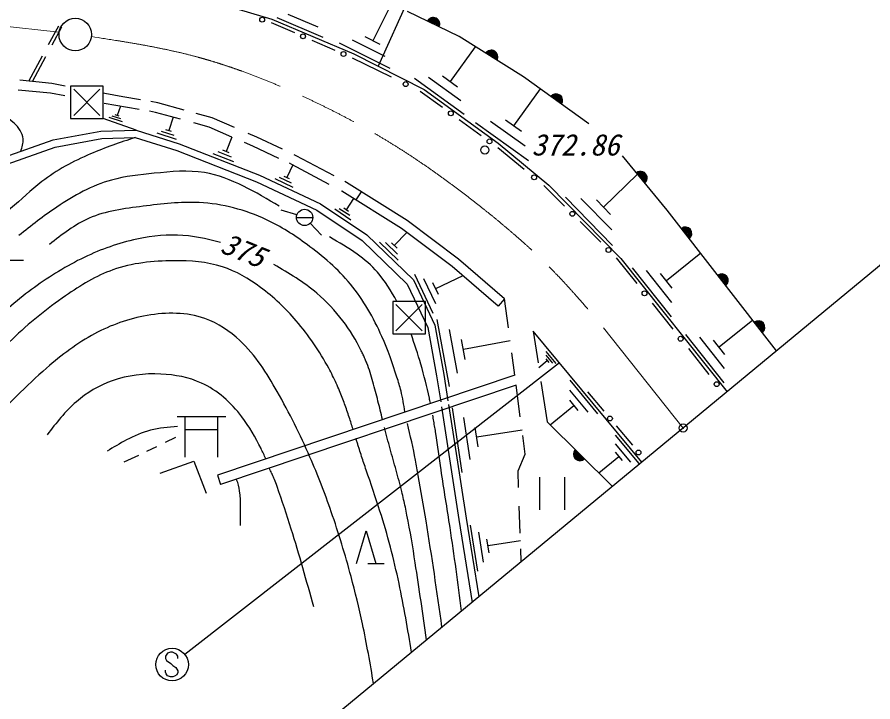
# Model space of a CAD drawing. Units: millimetres, scale not verified. Extents: x 40000 to 680000, y 20000 to 380000.
# Drawn here: x 258126 to 310623, y 244742 to 286752 of the extents above; entities that cross this region are included whole.
import ezdxf
from ezdxf.enums import TextEntityAlignment as Align

# ---------------------------------------------------------------- set-up
doc = ezdxf.new("R2010")
doc.units = ezdxf.units.MM
doc.header["$LTSCALE"] = 1000
doc.header["$PDMODE"] = 32
doc.header["$PDSIZE"] = 500
doc.linetypes.add('CHAIN', pattern=[18.5, 12, -1.5, 3.5, -1.5])
for name, color, linetype, lineweight in [('M-BGD', 7, 'Continuous', 25), ('M-BMK', 2, 'CHAIN', 13), ('M-BMK-SRVR', 3, 'Continuous', 25), ('M-STR-STRC', 7, 'Continuous', 25)]:
    doc.layers.add(name, color=color, linetype=linetype, lineweight=lineweight)
doc.layers.add('M-OTRS', color=6, linetype='Continuous')
doc.styles.add('ＭＳ ゴシック', font='')
doc.styles.get('ＭＳ ゴシック').set_extended_font_data('MS Gothic')

msp = doc.modelspace()

# ---------------------------------------------------------------- linework, layer by layer
at = {"layer": 'M-BGD'}
for p, q in [((268415, 288221), (273743, 286622)), ((281030, 287472), (279940, 285302)), ((276910, 285502), (274070, 286702)), ((276600, 286142), (274750, 286922)), ((285241, 285554), (282070, 287105)), ((260054, 285064), (260677, 286223)), ((260273, 285048), (260868, 286155)), ((273716, 286426), (275134, 285805)), ((273743, 286622), (278781, 284491)), ((276197, 285339), (277614, 284718)), ((281010, 283592), (277910, 285152)), ((280710, 284332), (278690, 285342)), ((280400, 285062), (279470, 285532)), ((289187, 283088), (285241, 285554)), ((286230, 284932), (284690, 282792)), ((258849, 282819), (259690, 284386)), ((259065, 282798), (259893, 284341)), ((278678, 284253), (281068, 283081)), ((278781, 284491), (283092, 282311)), ((285550, 280782), (282500, 282982)), ((285350, 281622), (283370, 283052)), ((285150, 282462), (284230, 283122)), ((293204, 280199), (289187, 283088)), ((260255, 282680), (258288, 282874)), ((261073, 282524), (260255, 282680)), ((261405, 282525), (261405, 280525)), ((263405, 282525), (261405, 282525)), ((263405, 281474), (263405, 282525)), ((260170, 282086), (258196, 282280)), ((261050, 281918), (260170, 282086)), ((261595, 282325), (263195, 280725)), ((263195, 282325), (261595, 280725)), ((263502, 282062), (263408, 282080)), ((264613, 281868), (263502, 282062)), ((282860, 282202), (284219, 281218)), ((283092, 282311), (287646, 279017)), ((290220, 282352), (288580, 280082)), ((263394, 281472), (263367, 281477)), ((263405, 280525), (263405, 281472)), ((265614, 281084), (263472, 281458)), ((265694, 281679), (264613, 281868)), ((266748, 281495), (266337, 281567)), ((268375, 281044), (266748, 281495)), ((264460, 281282), (264270, 280712)), ((266616, 280909), (266249, 280973)), ((268148, 280485), (266616, 280909)), ((261405, 280525), (263405, 280525)), ((265427, 279819), (263405, 280525)), ((264590, 280322), (263770, 280602)), ((264490, 280502), (263960, 280682)), ((264390, 280672), (264140, 280752)), ((267690, 280612), (267430, 279792)), ((270097, 280568), (269111, 280841)), ((271459, 279977), (270097, 280568)), ((285239, 280480), (286598, 279496)), ((289290, 278832), (287170, 280352)), ((289070, 279732), (288090, 280432)), ((263268, 279761), (265427, 279819)), ((265427, 279819), (268074, 278984)), ((267600, 279732), (267250, 279842)), ((269897, 280001), (268962, 280259)), ((271290, 279396), (269897, 280001)), ((289500, 277932), (286250, 280272)), ((260333, 279214), (263268, 279761)), ((260450, 278779), (263316, 279312)), ((263316, 279312), (265363, 279367)), ((265363, 279367), (267924, 278560)), ((267900, 279242), (266720, 279622)), ((267750, 279492), (266990, 279732)), ((271290, 279392), (270940, 278512)), ((272828, 279383), (272302, 279611)), ((274405, 278644), (272828, 279383)), ((257340, 278150), (260333, 279214)), ((257507, 277732), (260450, 278779)), ((268074, 278984), (272995, 277056)), ((272581, 278835), (272077, 279054)), ((274187, 278084), (272581, 278835)), ((287646, 279017), (290746, 276450)), ((267924, 278560), (272818, 276642)), ((271430, 277882), (270160, 278372)), ((271280, 278162), (270460, 278482)), ((271130, 278432), (270750, 278582)), ((275250, 278249), (275118, 278311)), ((277574, 277009), (275250, 278249)), ((287617, 278758), (289234, 277422)), ((297995, 274914), (295254, 278251)), ((274981, 277712), (274827, 277784)), ((275030, 277682), (274670, 276902)), ((277278, 276487), (274981, 277712)), ((272995, 277056), (276737, 275300)), ((275070, 276302), (273950, 276832)), ((274950, 276562), (274230, 276912)), ((274830, 276822), (274500, 276982)), ((296180, 277122), (294100, 275092)), ((272818, 276642), (276515, 274907)), ((278341, 276600), (278235, 276657)), ((282051, 274281), (278341, 276600)), ((290446, 276420), (291712, 275155)), ((290746, 276450), (295154, 271945)), ((278041, 276080), (278027, 276088)), ((281711, 273786), (278041, 276080)), ((278770, 275622), (278310, 274932)), ((279237, 276041), (278908, 275538)), ((294660, 272732), (291760, 275712)), ((294600, 273692), (292710, 275632)), ((276737, 275300), (279586, 273401)), ((294530, 274642), (293660, 275542)), ((275280, 274612), (274330, 274902)), ((276515, 274907), (279302, 273049)), ((278600, 274302), (277610, 274962)), ((278530, 274572), (277890, 274992)), ((278460, 274832), (278160, 275022)), ((304716, 266281), (297995, 274914)), ((275261, 274460), (276261, 274460)), ((276100, 274102), (276790, 273372)), ((285194, 271911), (282051, 274281)), ((292661, 274206), (293926, 272941)), ((282040, 273542), (281260, 272742)), ((284818, 271443), (281711, 273786)), ((279302, 273049), (282063, 270372)), ((279586, 273401), (282435, 270638)), ((281500, 271832), (280350, 272952)), ((281470, 272202), (280720, 272932)), ((281430, 272572), (281090, 272902)), ((294875, 271992), (296140, 270401)), ((295154, 271945), (301676, 263769)), ((300060, 272262), (297960, 270582)), ((257516, 271845), (258516, 271845)), ((287642, 269019), (284818, 271443)), ((288033, 269474), (285194, 271911)), ((283640, 268562), (282520, 270952)), ((298260, 268372), (295870, 271362)), ((298290, 269252), (296740, 271202)), ((298320, 270132), (297600, 271032)), ((282063, 270372), (283326, 267708)), ((282435, 270638), (283759, 267847)), ((283810, 269152), (283080, 270702)), ((283970, 269732), (283630, 270452)), ((285470, 270882), (283800, 270092)), ((288033, 269474), (287642, 269019)), ((288268, 267693), (288033, 269474)), ((281176, 269312), (281176, 267312)), ((283176, 269312), (281176, 269312)), ((281366, 269112), (282966, 267512)), ((282966, 269112), (281366, 267512)), ((283176, 267312), (283176, 269312)), ((297089, 269207), (298354, 267616)), ((283759, 267847), (284305, 264825)), ((284650, 264082), (283900, 268192)), ((303260, 268152), (301200, 266502)), ((281176, 267312), (283176, 267312)), ((283326, 267708), (283862, 264751)), ((285140, 264912), (284650, 267582)), ((296450, 259452), (289777, 267488)), ((289777, 267488), (290080, 265551)), ((301490, 264322), (299140, 267272)), ((285620, 265742), (285390, 266972)), ((288380, 266882), (285510, 266362)), ((301520, 265192), (300000, 267112)), ((301550, 266062), (300850, 266942)), ((290560, 266232), (291180, 265492)), ((299302, 266422), (300567, 264831)), ((288653, 264780), (288470, 266162)), ((290130, 265252), (290650, 265682)), ((290560, 266012), (290960, 265532)), ((290560, 265792), (290740, 265572)), ((288653, 264780), (270416, 258656)), ((283862, 264751), (284109, 263154)), ((284305, 264825), (284554, 263220)), ((288733, 264174), (270607, 258087)), ((288990, 262226), (288733, 264174)), ((290262, 264388), (290649, 261918)), ((292030, 264472), (293730, 262422)), ((292020, 263862), (293130, 262522)), ((293113, 263767), (294116, 262575)), ((292010, 263242), (292520, 262622)), ((284156, 262847), (284609, 259921)), ((284591, 262978), (285054, 259990)), ((285430, 258812), (284830, 262782)), ((290830, 261742), (292270, 262932)), ((267939, 262252), (270939, 262252)), ((268439, 259752), (268439, 262252)), ((270439, 259752), (270439, 262252)), ((285920, 259602), (285530, 262182)), ((268439, 261452), (270439, 261452)), ((286410, 260382), (286230, 261572)), ((290649, 261918), (294647, 257962)), ((294868, 261681), (295872, 260489)), ((267237, 260681), (267863, 260981)), ((289100, 261402), (286320, 260982)), ((289293, 259932), (289139, 261094)), ((294820, 261102), (296260, 259362)), ((266081, 260126), (266693, 260419)), ((294820, 260582), (295750, 259452)), ((264697, 259460), (265586, 259888)), ((284609, 259921), (285226, 255937)), ((285054, 259990), (285671, 256007)), ((288857, 258914), (289293, 259932)), ((294810, 260062), (295240, 259542)), ((266910, 258780), (268958, 259506)), ((268958, 259506), (269726, 257543)), ((293810, 258792), (295030, 259802)), ((288891, 257900), (288857, 258914)), ((270416, 258656), (270607, 258087)), ((290200, 256521), (290200, 258521)), ((291700, 258521), (291700, 256521)), ((288988, 255085), (288931, 256747)), ((285226, 255937), (286037, 250849)), ((285671, 256007), (286440, 251182)), ((278940, 253240), (279540, 255240)), ((279540, 255240), (280140, 253240)), ((286390, 252752), (285940, 255592)), ((286740, 253322), (286450, 255162)), ((287080, 253882), (286950, 254732)), ((289000, 254622), (287020, 254312)), ((289048, 253336), (289021, 254136)), ((279640, 253240), (280640, 253240))]:
    msp.add_line(p, q, dxfattribs=at)
for centre, radius in [((273158, 286593), 150), ((275665, 285572), 150), ((278146, 284485), 150), ((281964, 282642), 150), ((284729, 280849), 150), ((286818, 278596), 250), ((287107, 279127), 150), ((289840, 276921), 150), ((275761, 274460), 500), ((292186, 274681), 150), ((294400, 272466), 150), ((296614, 269804), 150), ((298828, 267019), 150), ((301042, 264234), 150), ((294492, 262128), 150), ((296248, 260042), 150)]:
    msp.add_circle(centre, radius, dxfattribs=at)
for centre, radius, start, end in [((283655, 286330), 400, 333.9465, 153.9465), ((283655, 286330), 400, 333.9465, 153.9465), ((283655, 286330), 350, 333.9465, 153.9465), ((283655, 286330), 300, 333.9465, 153.9465), ((283655, 286330), 250, 333.9465, 153.9465), ((283655, 286330), 200, 333.9465, 153.9465), ((283655, 286330), 150, 333.9465, 153.9465), ((283655, 286330), 100, 333.9465, 153.9465), ((283655, 286330), 50, 333.9465, 153.9465), ((287214, 284321), 400, 327.9946, 147.9946), ((287214, 284321), 400, 327.9946, 147.9946), ((287214, 284321), 350, 327.9946, 147.9946), ((287214, 284321), 300, 327.9946, 147.9946), ((287214, 284321), 250, 327.9946, 147.9946), ((287214, 284321), 200, 327.9946, 147.9946), ((287214, 284321), 150, 327.9946, 147.9946), ((287214, 284321), 100, 327.9946, 147.9946), ((287214, 284321), 50, 327.9946, 147.9946), ((291195, 281643), 400, 324.2726, 144.2726), ((291195, 281643), 400, 324.2726, 144.2726), ((291195, 281643), 350, 324.2726, 144.2726), ((291195, 281643), 300, 324.2726, 144.2726), ((291195, 281643), 250, 324.2726, 144.2726), ((291195, 281643), 200, 324.2726, 144.2726), ((291195, 281643), 150, 324.2726, 144.2726), ((291195, 281643), 100, 324.2726, 144.2726), ((291195, 281643), 50, 324.2726, 144.2726), ((296375, 276887), 400, 309.4007, 129.4007), ((296375, 276887), 400, 309.4007, 129.4007), ((296375, 276887), 350, 309.4007, 129.4007), ((296375, 276887), 300, 309.4007, 129.4007), ((296375, 276887), 250, 309.4007, 129.4007), ((296375, 276887), 200, 309.4007, 129.4007), ((296375, 276887), 150, 309.4007, 129.4007), ((296375, 276887), 100, 309.4007, 129.4007), ((296375, 276887), 50, 309.4007, 129.4007), ((299115, 273475), 400, 307.8978, 127.8978), ((299115, 273475), 400, 307.8978, 127.8978), ((299115, 273475), 350, 307.8978, 127.8978), ((299115, 273475), 300, 307.8978, 127.8978), ((299115, 273475), 250, 307.8978, 127.8978), ((299115, 273475), 200, 307.8978, 127.8978), ((299115, 273475), 150, 307.8978, 127.8978), ((299115, 273475), 100, 307.8978, 127.8978), ((299115, 273475), 50, 307.8978, 127.8978), ((301356, 270597), 400, 307.8978, 127.8978), ((301356, 270597), 400, 307.8978, 127.8978), ((301356, 270597), 350, 307.8978, 127.8978), ((301356, 270597), 300, 307.8978, 127.8978), ((301356, 270597), 250, 307.8978, 127.8978), ((301356, 270597), 200, 307.8978, 127.8978), ((301356, 270597), 150, 307.8978, 127.8978), ((301356, 270597), 100, 307.8978, 127.8978), ((301356, 270597), 50, 307.8978, 127.8978), ((303596, 267720), 400, 307.8978, 127.8978), ((303596, 267720), 400, 307.8978, 127.8978), ((303596, 267720), 350, 307.8978, 127.8978), ((303596, 267720), 300, 307.8978, 127.8978), ((303596, 267720), 250, 307.8978, 127.8978), ((303596, 267720), 200, 307.8978, 127.8978), ((303596, 267720), 150, 307.8978, 127.8978), ((303596, 267720), 100, 307.8978, 127.8978), ((303596, 267720), 50, 307.8978, 127.8978), ((292648, 259940), 400, 135.3093, 315.3093), ((292648, 259940), 400, 135.3093, 315.3093), ((292648, 259940), 350, 135.3093, 315.3093), ((292648, 259940), 300, 135.3093, 315.3093), ((292648, 259940), 250, 135.3093, 315.3093), ((292648, 259940), 200, 135.3093, 315.3093), ((292648, 259940), 150, 135.3093, 315.3093), ((292648, 259940), 100, 135.3093, 315.3093), ((292648, 259940), 50, 135.3093, 315.3093)]:
    msp.add_arc(centre, radius, start, end, dxfattribs=at)
for points, knots in [([(258345, 278507), (258431, 278767), (258517, 279027), (258496, 279280), (258467, 279638), (258223, 279981), (257939, 280247), (257499, 280661), (256964, 280891), (256414, 281068), (255812, 281263), (255191, 281395), (254567, 281508), (253817, 281644), (253064, 281752), (252310, 281860)], [0, 0, 0, 0, 1, 1, 1, 2, 2, 2, 3, 3, 3, 4, 4, 4, 5, 5, 5, 5]), ([(265363, 279367), (264445, 279055), (263527, 278744), (262632, 278362), (261575, 277911), (260549, 277363), (259645, 276662), (258977, 276144), (258374, 275542), (257716, 275008), (256968, 274402), (256147, 273885), (255418, 273262), (254490, 272469), (253710, 271507), (252937, 270551), (252243, 269693), (251553, 268841), (250870, 267978), (250196, 267129), (249527, 266270), (248940, 265360), (248349, 264444), (247841, 263478), (247332, 262511)], [0, 0, 0, 0, 1, 1, 1, 2, 2, 2, 3, 3, 3, 4, 4, 4, 5, 5, 5, 6, 6, 6, 7, 7, 7, 8, 8, 8, 8]), ([(274210, 275146), (273488, 275579), (272767, 276011), (272005, 276386), (271243, 276761), (270441, 277078), (269615, 277213), (268610, 277378), (267570, 277272), (266537, 277168), (265648, 277078), (264764, 276989), (263918, 276754), (262725, 276423), (261605, 275802), (260564, 275100), (259751, 274551), (258986, 273953), (258221, 273354)], [0, 0, 0, 0, 1, 1, 1, 2, 2, 2, 3, 3, 3, 4, 4, 4, 5, 5, 5, 6, 6, 6, 6]), ([(281908, 262538), (281847, 262966), (281785, 263395), (281678, 263812), (281642, 263955), (281600, 264097), (281558, 264238), (281515, 264380), (281472, 264521), (281428, 264662), (281165, 265507), (280864, 266339), (280504, 267151), (279996, 268299), (279371, 269405), (278575, 270368), (277808, 271294), (276884, 272088), (275910, 272803), (275125, 273379), (274308, 273903), (273429, 274319), (272138, 274929), (270711, 275305), (269294, 275376), (268147, 275433), (267006, 275291), (265848, 275146), (264712, 275004), (263559, 274859), (262540, 274411), (261662, 274025), (260883, 273414), (260105, 272803)], [0, 0, 0, 0, 1, 1, 1, 2, 2, 2, 3, 3, 3, 4, 4, 4, 5, 5, 5, 6, 6, 6, 7, 7, 7, 8, 8, 8, 9, 9, 9, 10, 10, 10, 11, 11, 11, 11]), ([(270603, 272933), (269954, 273095), (269304, 273257), (268643, 273331), (267731, 273434), (266797, 273370), (265886, 273209), (264763, 273009), (263674, 272661), (262639, 272198), (261554, 271712), (260527, 271101), (259546, 270421), (258570, 269745), (257639, 269002), (256820, 268155), (256000, 267308), (255292, 266357), (254553, 265429), (253987, 264717), (253403, 264018), (252937, 263246), (252627, 262732), (252369, 262185), (252110, 261638)], [0, 0, 0, 0, 1, 1, 1, 2, 2, 2, 3, 3, 3, 4, 4, 4, 5, 5, 5, 6, 6, 6, 7, 7, 7, 8, 8, 8, 8]), ([(281423, 269312), (281061, 269938), (280699, 270564), (280229, 271103), (279866, 271518), (279439, 271882), (278988, 272205), (278445, 272596), (277866, 272929), (277288, 273262)], [0, 0, 0, 0, 1, 1, 1, 2, 2, 2, 3, 3, 3, 3]), ([(278735, 261465), (278657, 261711), (278579, 261957), (278498, 262201), (278409, 262474), (278316, 262747), (278219, 263017), (278123, 263288), (278022, 263558), (277911, 263823), (277845, 263980), (277776, 264136), (277704, 264291), (277632, 264446), (277558, 264600), (277482, 264753), (277405, 264905), (277326, 265056), (277245, 265207), (276685, 266242), (276018, 267226), (275250, 268118), (274596, 268878), (273867, 269572), (273056, 270173), (272339, 270703), (271557, 271161), (270721, 271433), (269772, 271743), (268752, 271814), (267733, 271807), (266454, 271798), (265176, 271667), (263998, 271247), (262968, 270879), (262014, 270291), (261103, 269659), (259940, 268852), (258846, 267972), (257835, 266998), (256786, 265987), (255826, 264875), (254987, 263683), (254527, 263030), (254103, 262352), (253680, 261675)], [0, 0, 0, 0, 1, 1, 1, 2, 2, 2, 3, 3, 3, 4, 4, 4, 5, 5, 5, 6, 6, 6, 7, 7, 7, 8, 8, 8, 9, 9, 9, 10, 10, 10, 11, 11, 11, 12, 12, 12, 13, 13, 13, 14, 14, 14, 15, 15, 15, 15]), ([(280537, 262067), (280446, 262444), (280356, 262821), (280263, 263198), (280166, 263590), (280066, 263981), (279957, 264370), (279848, 264759), (279730, 265147), (279578, 265520), (279543, 265606), (279506, 265691), (279470, 265776), (279434, 265861), (279398, 265947), (279359, 266031), (279321, 266115), (279281, 266198), (279240, 266281), (278918, 266927), (278543, 267547), (278108, 268124), (277641, 268742), (277105, 269311), (276515, 269809), (275706, 270490), (274793, 271038), (273881, 271585)], [0, 0, 0, 0, 1, 1, 1, 2, 2, 2, 3, 3, 3, 4, 4, 4, 5, 5, 5, 6, 6, 6, 7, 7, 7, 8, 8, 8, 9, 9, 9, 9]), ([(279996, 245858), (279784, 247087), (279571, 248316), (279312, 249536), (279106, 250507), (278869, 251472), (278612, 252431), (278252, 253767), (277851, 255092), (277398, 256399), (277004, 257536), (276570, 258660), (276090, 259761), (275494, 261132), (274826, 262468), (274083, 263776), (273441, 264906), (272744, 266015), (271795, 266904), (271173, 267487), (270444, 267975), (269647, 268258), (268532, 268655), (267285, 268652), (266099, 268445), (264960, 268247), (263878, 267862), (262877, 267325), (261817, 266755), (260849, 266016), (259936, 265224), (258668, 264124), (257504, 262923), (256341, 261722)], [0, 0, 0, 0, 1, 1, 1, 2, 2, 2, 3, 3, 3, 4, 4, 4, 5, 5, 5, 6, 6, 6, 7, 7, 7, 8, 8, 8, 9, 9, 9, 10, 10, 10, 11, 11, 11, 11]), ([(283492, 263028), (283489, 263041), (283486, 263053), (283483, 263066), (283461, 263170), (283439, 263273), (283416, 263376), (283262, 264073), (283093, 264767), (282894, 265452), (282711, 266077), (282504, 266694), (282296, 267312)], [0, 0, 0, 0, 1, 1, 1, 2, 2, 2, 3, 3, 3, 4, 4, 4, 4]), ([(273382, 259649), (273335, 259760), (273288, 259872), (273237, 259981), (273190, 260083), (273138, 260184), (273087, 260284), (272739, 260959), (272374, 261625), (271913, 262235), (271259, 263101), (270412, 263856), (269432, 264303), (268660, 264654), (267807, 264814), (266951, 264854), (265935, 264902), (264915, 264780), (263964, 264441), (263159, 264154), (262403, 263711), (261759, 263154), (261078, 262565), (260522, 261849), (259967, 261133)], [0, 0, 0, 0, 1, 1, 1, 2, 2, 2, 3, 3, 3, 4, 4, 4, 5, 5, 5, 6, 6, 6, 7, 7, 7, 8, 8, 8, 8]), ([(285391, 250315), (285169, 252024), (284946, 253732), (284685, 255435), (284505, 256615), (284306, 257792), (284134, 258973), (284025, 259719), (283927, 260467), (283811, 261211), (283792, 261336), (283772, 261460), (283750, 261583), (283729, 261707), (283705, 261831), (283685, 261955), (283664, 262079), (283646, 262203), (283629, 262327)], [0, 0, 0, 0, 1, 1, 1, 2, 2, 2, 3, 3, 3, 4, 4, 4, 5, 5, 5, 6, 6, 6, 6]), ([(267961, 261638), (267403, 261593), (266844, 261548), (266307, 261408), (265797, 261276), (265307, 261058), (264837, 260811), (264429, 260596), (264036, 260359), (263643, 260122)], [0, 0, 0, 0, 1, 1, 1, 2, 2, 2, 3, 3, 3, 3]), ([(283245, 248542), (283019, 250118), (282794, 251695), (282549, 253268), (282397, 254248), (282237, 255226), (282043, 256197), (282010, 256359), (281977, 256521), (281943, 256683), (281908, 256844), (281873, 257005), (281836, 257166), (281799, 257327), (281761, 257488), (281722, 257648), (281615, 258087), (281497, 258522), (281376, 258957), (281255, 259392), (281130, 259825), (281009, 260260), (280889, 260695), (280774, 261131), (280658, 261567)], [0, 0, 0, 0, 1, 1, 1, 2, 2, 2, 3, 3, 3, 4, 4, 4, 5, 5, 5, 6, 6, 6, 7, 7, 7, 8, 8, 8, 8]), ([(284190, 249323), (283881, 251501), (283571, 253678), (283215, 255849), (283062, 256780), (282901, 257709), (282733, 258638), (282706, 258793), (282678, 258947), (282650, 259102), (282622, 259257), (282594, 259412), (282565, 259566), (282423, 260322), (282246, 261071), (282070, 261821)], [0, 0, 0, 0, 1, 1, 1, 2, 2, 2, 3, 3, 3, 4, 4, 4, 5, 5, 5, 5]), ([(282328, 247784), (282090, 249197), (281851, 250609), (281553, 252011), (281235, 253506), (280849, 254989), (280386, 256446), (280118, 257290), (279824, 258126), (279540, 258965), (279493, 259105), (279446, 259245), (279399, 259385), (279352, 259525), (279306, 259666), (279260, 259806), (279215, 259947), (279170, 260087), (279125, 260228), (279102, 260302), (279078, 260375), (279055, 260449), (279031, 260523), (279008, 260596), (278984, 260670), (278960, 260744), (278936, 260818), (278912, 260892)], [0, 0, 0, 0, 1, 1, 1, 2, 2, 2, 3, 3, 3, 4, 4, 4, 5, 5, 5, 6, 6, 6, 7, 7, 7, 8, 8, 8, 9, 9, 9, 9]), ([(276323, 250565), (275882, 252164), (275441, 253762), (274945, 255344), (274669, 256222), (274377, 257094), (274072, 257964), (274021, 258109), (273970, 258254), (273910, 258395), (273870, 258490), (273825, 258583), (273783, 258676), (273776, 258692), (273769, 258707), (273762, 258723), (273755, 258738), (273748, 258754), (273740, 258770), (273740, 258771), (273739, 258773), (273738, 258775), (273693, 258874), (273647, 258973), (273601, 259071)], [0, 0, 0, 0, 1, 1, 1, 2, 2, 2, 3, 3, 3, 4, 4, 4, 5, 5, 5, 6, 6, 6, 7, 7, 7, 8, 8, 8, 8]), ([(271821, 255573), (271840, 256273), (271859, 256973), (271775, 257687), (271747, 257923), (271708, 258160), (271591, 258361), (271584, 258373), (271577, 258384), (271570, 258396)], [0, 0, 0, 0, 1, 1, 1, 2, 2, 2, 3, 3, 3, 3])]:
    msp.add_open_spline(points, degree=3, knots=knots, dxfattribs=at)
at = {"layer": 'M-BMK'}
for p, q in [((163300, 296673), (260705, 285821)), ((294105, 267697), (298982, 261544))]:
    msp.add_line(p, q, dxfattribs=at)
msp.add_open_spline([(262701, 285555), (264778, 285234), (266855, 284912), (268880, 284384), (271198, 283780), (273449, 282905), (275633, 281900), (277565, 281011), (279446, 280019), (281247, 278899), (283079, 277760), (284828, 276489), (286525, 275148), (288147, 273865), (289721, 272517), (291156, 271034), (292187, 269968), (293146, 268833), (294105, 267697)], degree=3, knots=[0, 0, 0, 0, 1, 1, 1, 2, 2, 2, 3, 3, 3, 4, 4, 4, 5, 5, 5, 6, 6, 6, 6], dxfattribs=at)
at = {"layer": 'M-BMK-SRVR'}
msp.add_line((315385, 275096), (272789, 239904), dxfattribs=at)
msp.add_circle((261695, 285682), 1000, dxfattribs=at)
at = {"layer": 'M-OTRS'}
msp.add_point((298982, 261544), dxfattribs=at)
at = {"layer": 'M-STR-STRC'}
for p, q in [((286403, 297360), (280275, 283736)), ((291390, 265545), (268409, 247657)), ((267541, 247791), (267348, 247725)), ((267662, 247788), (267541, 247791)), ((267348, 247725), (267225, 247540)), ((267225, 247540), (267227, 247409)), ((267227, 247409), (267290, 247280)), ((267290, 247280), (267546, 247098)), ((267912, 247669), (267662, 247788)), ((267975, 247538), (267912, 247669)), ((267975, 247409), (267975, 247538)), ((267546, 247098), (267675, 246966)), ((267675, 246966), (267854, 246850)), ((267854, 246850), (267980, 246650)), ((267227, 246561), (267225, 246682)), ((267267, 246458), (267227, 246561)), ((267351, 246348), (267267, 246458)), ((267538, 246287), (267351, 246348)), ((267672, 246287), (267538, 246287)), ((267772, 246316), (267672, 246287)), ((267915, 246408), (267772, 246316)), ((267975, 246540), (267915, 246408)), ((267980, 246650), (267975, 246540))]:
    msp.add_line(p, q, dxfattribs=at)
msp.add_circle((267632, 247028), 1000, dxfattribs=at)

# ---------------------------------------------------------------- texts
at = {"layer": 'M-BGD', "style": 'ＭＳ ゴシック', "oblique": 15}
msp.add_text('372.86', height=1320, dxfattribs=at).set_placement((289687, 278919), align=Align.MIDDLE_LEFT)
msp.add_text('375', height=1320, rotation=337.855, dxfattribs=at).set_placement((270750, 272963), align=Align.MIDDLE_LEFT)

doc.saveas('drawing.dxf')
